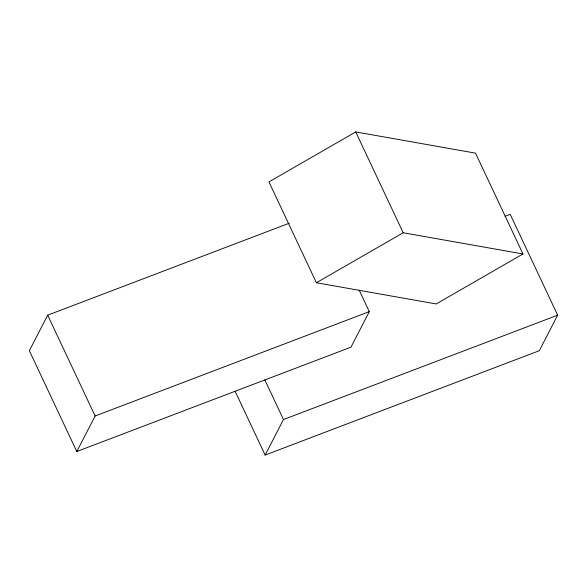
<?xml version="1.0" encoding="UTF-8"?>
<svg xmlns="http://www.w3.org/2000/svg" width="587" height="587" viewBox="0 0 587 587"><rect width="100%" height="100%" fill="white"/><g stroke="black" fill="none" stroke-linecap="round" stroke-linejoin="round"><path stroke-width="0.88" d="M289.303 223.199L47.686 315.168L29.35 350.696L76.794 451.528L350.975 347.166L369.311 311.631L359.2 290.147M76.794 451.528L95.131 415.992L369.311 311.631M235.189 391.434L265.141 455.072L283.477 419.544L557.65 315.182L510.206 214.35L505.062 216.31M557.65 315.182L539.314 350.71L265.141 455.072M355.737 131.928L268.949 181.904L316.393 282.736L436.178 303.956L522.966 253.973L475.521 153.141L355.737 131.928L403.188 232.76L522.966 253.973M316.393 282.736L403.188 232.76M264.81 379.87L283.477 419.544M47.686 315.168L95.131 415.992"/></g></svg>
